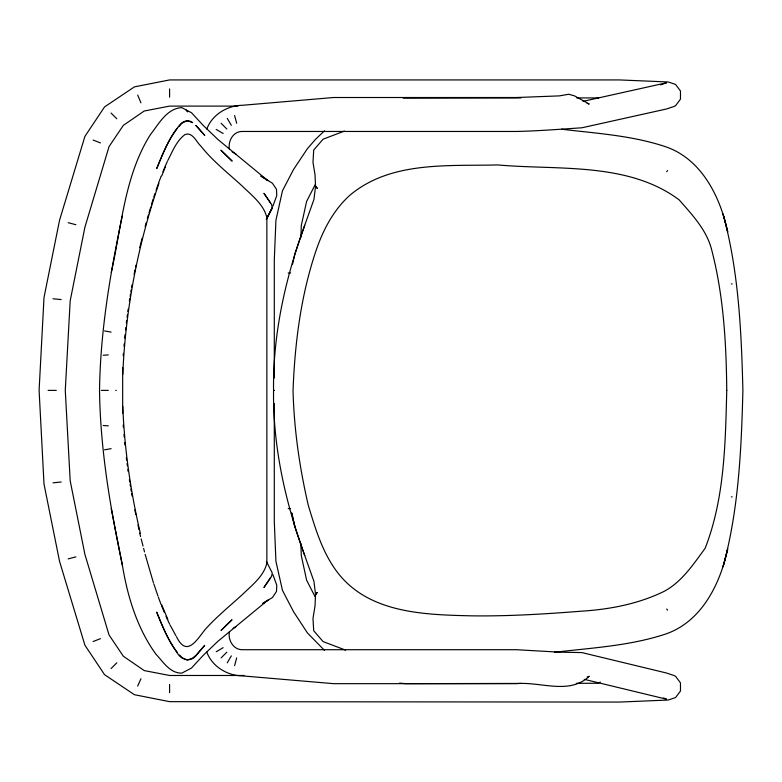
<?xml version="1.0" encoding="UTF-8"?>
<svg xmlns="http://www.w3.org/2000/svg" width="782" height="782" viewBox="0 0 782 782"><rect width="100%" height="100%" fill="white"/><g stroke="black" fill="none" stroke-linecap="round" stroke-linejoin="round"><path stroke-width="1.17" d="M229.449 149.352C227.758 141.131 233.261 131.2 242.391 131.464L516.443 131.464C538.378 130.965 560.098 129.225 581.886 127.789L666.557 108.972L673.918 106.518L675.56 105.697L680.467 99.158L680.467 90.976L675.56 84.427L668.19 81.973L619.52 79.93L169.586 79.93L134.406 86.88L104.544 106.929L84.915 136.381L59.549 220.231L44.007 297.531L39.1 390.384L44.007 484.058L59.549 561.359L84.915 645.218L104.544 674.661L134.406 694.709L169.586 701.659L619.52 702.07L668.19 700.027L675.56 697.573L680.467 691.024L680.467 682.842L675.56 676.303L673.918 675.482L666.557 673.028L581.886 652.579L559.394 652.168L516.443 649.715L242.391 649.715C233.427 649.862 227.718 640.018 229.449 631.827M300.865 237.396L301.295 225.548L306.612 201.414L315.195 184.64M122.676 367.667L122.676 413.101M122.784 374.5C125.462 309.486 137.818 244.903 158.922 183.369M123.204 355.683L123.4 353.337M123.986 346.289L124.182 343.933M124.68 338.059L125.061 334.588M125.57 329.955L125.824 327.629M126.332 322.995L126.586 320.679M127.055 317.238L127.368 314.941M127.837 311.5L128.15 309.203M122.266 216.184C110.125 273.563 100.301 331.607 99.529 390.384C100.291 449.582 110.282 508.007 122.5 565.777L111.24 508.408M129.353 301.119L129.734 298.783M130.125 296.456L130.516 294.13M130.897 291.803L131.288 289.467M131.669 287.141L132.06 284.814M111.24 272.371L111.269 272.341C121.757 225.978 124.446 175.667 150.545 134.406C158.805 123.986 166.791 108.424 181.786 107.623L191.512 112.745L203.144 125.345L217.983 139.538L267.952 180.671L260.807 175.999L272.439 183.242L276.486 189.322L276.779 195.529L272.947 206.057M134.103 274.365L135.071 269.731M135.56 267.415L136.048 265.098M292.517 264.345L294.892 253.876L304.706 225.304C285.41 278.157 272.85 333.865 273.553 390.365C272.83 446.884 285.44 502.591 304.706 555.464L294.882 526.912L291.725 512.933L294.892 526.892M139.704 247.728L142.119 238.275M145.139 226.467L146.038 222.919M234.62 665.668L236.663 657.897M147.378 218.403L148.385 215.011M149.059 212.753L150.731 207.103M151.405 204.835L153.077 199.185M196.556 654.622L204.698 645.424L195.764 655.942C190.006 662.667 180.818 659.764 177.006 652.53C168.198 640.214 162.216 626.157 156.683 612.13C162.49 625.952 167.905 640.399 177.201 652.296M153.79 196.947L154.934 193.604M156.077 190.261L157.974 184.699M304.628 225.519L313.944 199.439L315.547 186.263L315.019 174.699L312.986 162.343L313.699 150.046L323.074 139.186L344.432 131.083M158.355 183.584L161.112 176.214M206.8 129.108C212.03 114.7 227.357 105.453 242.391 105.287L333.601 97.515L516.443 97.515L559.394 95.883L568.797 94.251L574.526 95.883L589.247 104.065L587.145 103.361M161.737 175.872L165.354 166.967M162.91 171.805L164.259 168.501M164.709 167.397L167.338 161.434M137.681 686.117L140.946 678.756M167.798 160.496C172.558 151.356 176.468 140.819 185.041 134.533C192.597 131.65 196.429 142.109 200.915 146.166C212.87 161.229 228.139 173.135 242.244 186.067C251.55 195.226 263.817 204.376 266.858 217.631L266.858 563.148C263.817 576.393 251.55 585.542 242.244 594.711C229.742 606.07 216.555 616.793 205.246 629.373C196.595 640.214 186.703 657.711 176.478 636.685M266.379 219.331L272.273 207.787L266.379 219.331L272.273 207.787L271.559 204.415L263.935 193.291L270.533 203.076M227.259 662.804L231.345 655.854M270.533 577.693L263.935 587.478L271.559 576.354L272.273 572.981L266.379 561.437M666.684 171.727L667.613 170.632M177.201 128.473C167.964 140.428 162.294 154.719 156.683 168.638C163.243 153.223 169.186 136.84 180.525 124.162C183.672 120.692 188.873 119.499 192.655 122.647L187.279 120.672L181.962 123.136L178.785 126.694M111.093 668.532L116.821 662.804M221.12 657.897L226.848 652.168M324.471 130.829L315.605 139.235L307.424 148.648L293.524 169.508L282.478 190.779L275.929 220.231L274.296 259.907L274.296 378.009M195.969 655.267L192.655 658.121L187.279 660.096L181.962 657.633L179.586 654.964M122.471 565.777C127.671 596.959 137.182 628.22 155.862 654.114C163.115 661.699 169.811 673.302 181.786 673.146L191.512 668.024L203.144 655.424L217.983 641.23L267.952 600.097L262.85 603.44L272.439 597.526L276.486 591.456L276.779 585.249L272.947 574.721M233.124 628.386L236.193 626.499M600.293 682.031L598.25 683.253L576.305 683.302M216.213 651.758L223.163 647.672M93.097 641.533L100.458 638.669M660.594 84.896L666.557 82.794L583.079 101.347M587.145 677.007L589.247 676.303C569.188 695.237 540.421 681.405 516.443 683.663L333.601 683.663L242.391 675.892C227.357 675.726 212.03 666.479 206.8 652.08M68.142 558.905L75.913 556.862M104.534 449.836L111.132 448.643M554.418 652.286C591.065 647.955 628.435 645.981 663.801 634.642C701.043 622.98 720.114 584.486 727.719 548.837L723.037 566.823C738.716 509.541 741.375 449.455 742.9 390.384C741.375 331.314 738.716 271.227 723.037 213.955L727.719 231.941C720.114 196.282 701.043 157.788 663.801 146.136C630.791 135.413 595.904 133.311 561.662 129.225M53.01 482.826L61.192 482.005M403.18 98.151L520.949 97.926M103.224 355.253L108.317 354.911M521.428 683.419L405.594 683.663L399.553 683.106M576.803 97.926L598.66 97.926M237.875 106.108L169.586 106.108L144.22 111.015L123.361 125.335L109.04 146.605L84.915 227.181L70.184 300.806L65.277 390.384L70.184 480.783L84.915 554.409L109.04 634.984L123.361 656.254L144.22 670.575L169.586 675.482L243.974 675.482M288.206 272.996L290.63 272.996M731.356 283.905L732.128 283.905M48.103 390.384L56.275 390.384M101.337 390.384L108.317 390.384M115.726 390.384L116.323 390.384M731.356 496.863L732.128 496.863M288.206 508.593L290.63 508.593M103.224 425.525L108.317 425.867M53.01 298.763L61.192 299.584M104.534 330.933L111.132 332.125M584.242 679.323L666.557 699.206L663.576 697.984M68.142 222.684L75.913 224.727M345.556 650.116L323.074 641.582L313.699 630.732L312.986 618.435L315.019 606.079L315.547 594.516L313.944 581.339L304.628 555.249M93.097 140.056L100.458 142.92M216.213 129.421L223.163 133.517M232.107 151.757L236.193 154.279M187.729 111.631L186.155 110.154L187.788 111.836M324.471 650.35L307.424 632.941L293.524 611.671L282.478 590.4L275.929 561.359L274.296 521.682L274.296 403.58M221.12 123.292L226.848 129.01M111.093 113.058L116.821 118.786M666.684 609.041L667.613 610.136M227.259 118.375L231.345 125.335M175.921 635.727L170.056 625.004M315.195 596.949L306.612 580.176L301.295 555.64L300.855 543.51M167.798 620.282L169.606 624.056M167.856 619.452L161.737 604.906M166.028 616.353L167.338 619.334M137.681 95.062L140.946 102.833M161.561 605.659L164.259 612.277M158.355 597.194L161.112 604.564M153.79 583.831L157.974 596.079M153.419 582.717L145.139 554.311M234.62 115.511L236.663 123.292M139.704 533.041L140.613 536.589M141.21 538.954L143.028 546.041M143.624 548.407L144.533 551.945M140.389 533.568C130.653 491.78 124.446 449.161 122.784 406.278M134.836 509.884L135.804 514.517M138.003 524.937L138.971 529.57M129.353 479.659L129.734 481.986M130.125 484.312L130.516 486.648M130.897 488.975L131.288 491.301M131.669 493.628L132.06 495.964M127.055 463.54L127.368 465.828M127.837 469.278L128.15 471.575M124.68 442.71L124.934 445.026M126.332 457.773L126.586 460.09M123.204 425.085L123.4 427.431M123.986 434.489L124.182 436.835M169.586 88.933L169.586 97.105M169.586 684.485L169.586 692.666M726.752 390.384C725.383 443.374 724.64 498.3 705.139 548.309C693.37 564.213 682.207 581.525 664.358 591.251C638.474 603.948 609.862 609.403 581.251 611.201C544.81 614.056 508.28 616.324 471.702 615.845C424.176 614.72 368.224 613.43 336.837 571.574C322.272 552.014 315.312 528.437 308.313 505.397C299.545 467.616 294.012 429.181 293.045 390.384C294.814 344.422 300.503 298.137 314.833 254.277C321.91 232.195 332.516 210.886 349.974 195.168C390.834 160.906 447.881 166.214 497.792 164.934C557.908 170.329 627.936 161.688 679.138 199.85C692.422 215.079 707.036 230.319 711.855 250.572C723.624 296.143 726.292 343.484 726.752 390.384M316.133 593.812L315.547 594.516L317.257 592.473L316.133 593.812M226.164 625.356L221.042 630.478L232.01 619.784L226.164 625.356M274.169 390.384L273.553 390.404L274.169 390.384M204.698 135.345L195.969 125.511L204.698 135.345M232.01 160.984L221.042 150.291L232.01 160.984M317.257 188.296L315.547 186.263L317.257 188.296"/></g></svg>
